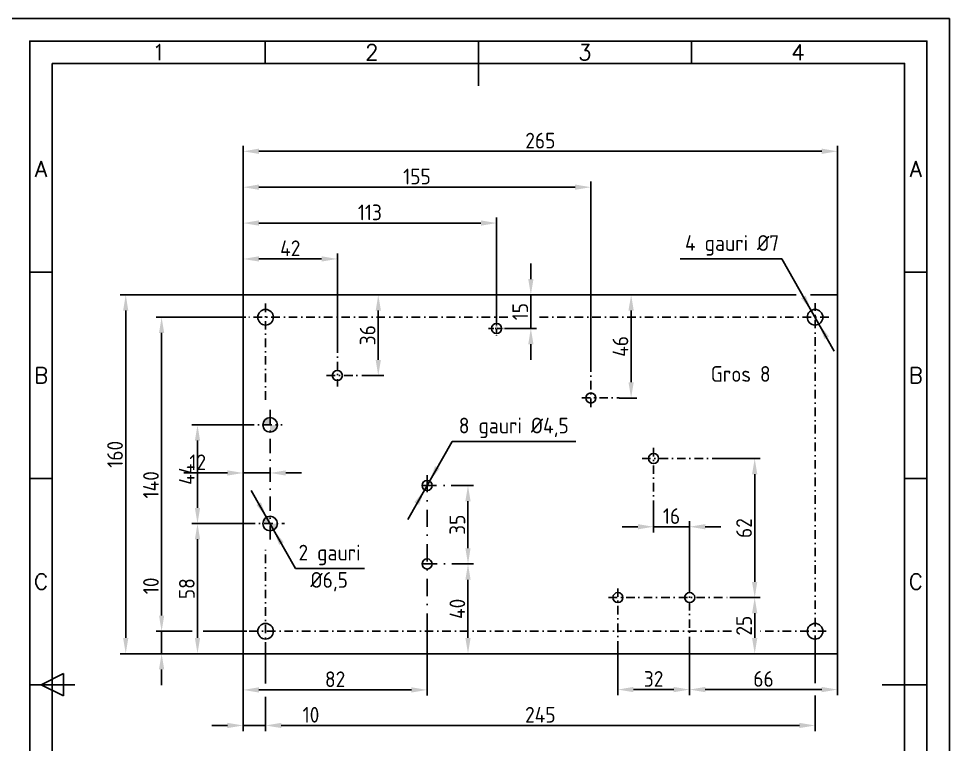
# Model space of a CAD drawing. Header units: millimetres. Extents: x -9 to 621, y 4 to 301.
# Drawn here: x 413.9 to 621.4, y 138.9 to 300.7 of the extents above; entities that cross this region are included whole.
import ezdxf
from ezdxf.enums import TextEntityAlignment as Align

# ---------------------------------------------------------------- set-up
doc = ezdxf.new("R2010")
doc.units = ezdxf.units.MM
for name, pattern in [('ACAD_ISO10W100', [18, 12, -3, 0, -3]), ('DASHDOT', [25.4, 12.7, -6.35, 0, -6.35]), ('DASHDOT2', [12.7, 6.35, -3.175, 0, -3.175])]:
    doc.linetypes.add(name, pattern=pattern)
for name, color, linetype in [('AXE', 1, 'DASHDOT2'), ('COTE', 1, 'DASHDOT2'), ('LIN_GR', 3, 'Continuous')]:
    doc.layers.add(name, color=color, linetype=linetype)
doc.styles.add('ISO', font='SIMPLEX.shx')
doc.styles.add('ISOCPR', font='isocpr.shx')
doc.dimstyles.new('ISO-25', dxfattribs={"dimtxt": 2.5, "dimasz": 2.5, "dimexe": 1.25, "dimexo": 0.625, "dimtad": 1, "dimtxsty": 'Standard', "dimcen": 2.5, "dimadec": 0, "dimazin": 0, "dimtfac": 1, "dimtmove": 0, "dimatfit": 3, "dimfxl": 1, "dimarcsym": 0})

# ---------------------------------------------------------------- blocks, each defined once
blk = doc.blocks.new('*D15')
at = {"layer": 'COTE', "color": 1, "linetype": 'Continuous', "transparency": 16777216}
for p, q in [((563.5, 161.9), (563.5, 149.87)), ((596.5, 159.12), (596.5, 149.87)), ((593, 151.12), (567, 151.12))]:
    blk.add_line(p, q, dxfattribs=at)
for points in [[(567, 151.71), (567, 150.54), (563.5, 151.12)], [(593, 151.71), (593, 150.54), (596.5, 151.12)]]:
    blk.add_solid(points, dxfattribs=at)
at = {"layer": 'Defpoints', "color": 0, "linetype": 'Continuous', "transparency": 16777216}
for p in [(563.5, 161.9), (596.5, 159.12), (563.5, 151.12)]:
    blk.add_point(p, dxfattribs=at)
at = {"layer": 'COTE', "color": 1, "linetype": 'Continuous', "transparency": 16777216, "insert": (580, 153.5), "char_height": 3.5, "attachment_point": 5, "style": 'ISOCPR'}
blk.add_mtext('66', dxfattribs=at)
blk = doc.blocks.new('*D16')
at = {"layer": 'COTE', "color": 1, "linetype": 'Continuous', "transparency": 16777216}
for p, q in [((469, 149.5), (469, 141.87)), ((591.5, 149.77), (591.5, 141.87)), ((472.5, 143.12), (588, 143.12))]:
    blk.add_line(p, q, dxfattribs=at)
for points in [[(472.5, 143.71), (472.5, 142.54), (469, 143.12)], [(588, 143.71), (588, 142.54), (591.5, 143.12)]]:
    blk.add_solid(points, dxfattribs=at)
at = {"layer": 'Defpoints', "color": 0, "linetype": 'Continuous', "transparency": 16777216}
for p in [(469, 149.5), (591.5, 149.77), (591.5, 143.12)]:
    blk.add_point(p, dxfattribs=at)
at = {"layer": 'COTE', "color": 1, "linetype": 'Continuous', "transparency": 16777216, "insert": (530.25, 145.5), "char_height": 3.5, "attachment_point": 5, "style": 'ISOCPR'}
blk.add_mtext('245', dxfattribs=at)
blk = doc.blocks.new('*D17')
at = {"layer": 'COTE', "color": 1, "linetype": 'Continuous', "transparency": 16777216}
for p, q in [((464, 239.12), (464, 272.37)), ((596.5, 239.12), (596.5, 272.37)), ((467.5, 271.12), (593, 271.12))]:
    blk.add_line(p, q, dxfattribs=at)
for points in [[(467.5, 271.71), (467.5, 270.54), (464, 271.12)], [(593, 271.71), (593, 270.54), (596.5, 271.12)]]:
    blk.add_solid(points, dxfattribs=at)
at = {"layer": 'Defpoints', "color": 0, "linetype": 'Continuous', "transparency": 16777216}
for p in [(596.5, 271.12), (464, 239.12), (596.5, 239.12)]:
    blk.add_point(p, dxfattribs=at)
at = {"layer": 'COTE', "color": 1, "linetype": 'Continuous', "transparency": 16777216, "insert": (530.25, 273.5), "char_height": 3.5, "attachment_point": 5, "style": 'ISOCPR'}
blk.add_mtext('265', dxfattribs=at)
blk = doc.blocks.new('*D18')
at = {"layer": 'COTE', "color": 1, "linetype": 'Continuous', "transparency": 16777216}
for p, q in [((464, 239.12), (464, 264.37)), ((541.5, 223.84), (541.5, 264.37)), ((467.5, 263.12), (538, 263.12))]:
    blk.add_line(p, q, dxfattribs=at)
for points in [[(467.5, 263.71), (467.5, 262.54), (464, 263.12)], [(538, 263.71), (538, 262.54), (541.5, 263.12)]]:
    blk.add_solid(points, dxfattribs=at)
at = {"layer": 'Defpoints', "color": 0, "linetype": 'Continuous', "transparency": 16777216}
for p in [(541.5, 263.12), (464, 239.12), (541.5, 223.84)]:
    blk.add_point(p, dxfattribs=at)
at = {"layer": 'COTE', "color": 1, "linetype": 'Continuous', "transparency": 16777216, "insert": (502.75, 265.5), "char_height": 3.5, "attachment_point": 5, "style": 'ISOCPR'}
blk.add_mtext('155', dxfattribs=at)
blk = doc.blocks.new('*D19')
at = {"layer": 'COTE', "color": 1, "linetype": 'Continuous', "transparency": 16777216}
for p, q in [((464, 239.12), (464, 256.37)), ((520.5, 233.52), (520.5, 256.37)), ((467.5, 255.12), (517, 255.12))]:
    blk.add_line(p, q, dxfattribs=at)
for points in [[(467.5, 255.71), (467.5, 254.54), (464, 255.12)], [(517, 255.71), (517, 254.54), (520.5, 255.12)]]:
    blk.add_solid(points, dxfattribs=at)
at = {"layer": 'Defpoints', "color": 0, "linetype": 'Continuous', "transparency": 16777216}
for p in [(520.5, 255.12), (464, 239.12), (520.5, 233.52)]:
    blk.add_point(p, dxfattribs=at)
at = {"layer": 'COTE', "color": 1, "linetype": 'Continuous', "transparency": 16777216, "insert": (492.25, 257.5), "char_height": 3.5, "attachment_point": 5, "style": 'ISOCPR'}
blk.add_mtext('113', dxfattribs=at)
blk = doc.blocks.new('*D20')
at = {"layer": 'COTE', "color": 1, "linetype": 'Continuous', "transparency": 16777216}
for p, q in [((464, 239.12), (464, 248.37)), ((481.5, 247.12), (467.5, 247.12)), ((485, 228.11), (485, 248.37))]:
    blk.add_line(p, q, dxfattribs=at)
for points in [[(467.5, 247.71), (467.5, 246.54), (464, 247.12)], [(481.5, 247.71), (481.5, 246.54), (485, 247.12)]]:
    blk.add_solid(points, dxfattribs=at)
at = {"layer": 'Defpoints', "color": 0, "linetype": 'Continuous', "transparency": 16777216}
for p in [(464, 247.12), (464, 239.12), (485, 228.11)]:
    blk.add_point(p, dxfattribs=at)
at = {"layer": 'COTE', "color": 1, "linetype": 'Continuous', "transparency": 16777216, "insert": (474.5, 249.5), "char_height": 3.5, "attachment_point": 5, "style": 'ISOCPR'}
blk.add_mtext('42', dxfattribs=at)
blk = doc.blocks.new('*D21')
at = {"layer": 'COTE', "color": 1, "linetype": 'Continuous', "transparency": 16777216}
for p, q in [((505, 166.2), (505, 149.8)), ((464, 159.12), (464, 149.8)), ((467.5, 151.05), (501.5, 151.05))]:
    blk.add_line(p, q, dxfattribs=at)
for points in [[(467.5, 151.63), (467.5, 150.46), (464, 151.05)], [(501.5, 151.63), (501.5, 150.46), (505, 151.05)]]:
    blk.add_solid(points, dxfattribs=at)
at = {"layer": 'Defpoints', "color": 0, "linetype": 'Continuous', "transparency": 16777216}
for p in [(505, 166.2), (464, 159.12), (505, 151.05)]:
    blk.add_point(p, dxfattribs=at)
at = {"layer": 'COTE', "color": 1, "linetype": 'Continuous', "transparency": 16777216, "insert": (484.5, 153.42), "char_height": 3.5, "attachment_point": 5, "style": 'ISOCPR'}
blk.add_mtext('82', dxfattribs=at)
blk = doc.blocks.new('*D22')
at = {"layer": 'COTE', "color": 1, "linetype": 'Continuous', "transparency": 16777216}
for p, q in [((460.5, 199.41), (450.75, 199.41)), ((464, 199.03), (464, 200.66)), ((470, 199.41), (464, 199.41)), ((470, 199.03), (470, 200.66)), ((473.5, 199.41), (477, 199.41))]:
    blk.add_line(p, q, dxfattribs=at)
for points in [[(460.5, 199.99), (460.5, 198.83), (464, 199.41)], [(473.5, 199.99), (473.5, 198.83), (470, 199.41)]]:
    blk.add_solid(points, dxfattribs=at)
at = {"layer": 'Defpoints', "color": 0, "linetype": 'Continuous', "transparency": 16777216}
for p in [(464, 199.41), (464, 199.03), (470, 199.03)]:
    blk.add_point(p, dxfattribs=at)
at = {"layer": 'COTE', "color": 1, "linetype": 'Continuous', "transparency": 16777216, "insert": (453.87, 201.79), "char_height": 3.5, "attachment_point": 5, "style": 'ISOCPR'}
blk.add_mtext('12', dxfattribs=at)
blk = doc.blocks.new('*D23')
at = {"layer": 'COTE', "color": 1, "linetype": 'Continuous', "transparency": 16777216}
for p, q in [((464, 159.12), (464, 141.87)), ((469, 149.5), (469, 141.87)), ((460.5, 143.12), (457, 143.12)), ((464, 143.12), (469, 143.12)), ((472.5, 143.12), (482.25, 143.12))]:
    blk.add_line(p, q, dxfattribs=at)
for points in [[(460.5, 143.71), (460.5, 142.54), (464, 143.12)], [(472.5, 143.71), (472.5, 142.54), (469, 143.12)]]:
    blk.add_solid(points, dxfattribs=at)
at = {"layer": 'Defpoints', "color": 0, "linetype": 'Continuous', "transparency": 16777216}
for p in [(464, 159.12), (469, 149.5), (469, 143.12)]:
    blk.add_point(p, dxfattribs=at)
at = {"layer": 'COTE', "color": 1, "linetype": 'Continuous', "transparency": 16777216, "insert": (479.12, 145.5), "char_height": 3.5, "attachment_point": 5, "style": 'ISOCPR'}
blk.add_mtext('10', dxfattribs=at)
blk = doc.blocks.new('*D24')
at = {"layer": 'COTE', "color": 1, "linetype": 'Continuous', "transparency": 16777216}
for p, q in [((464, 239.12), (436.57, 239.12)), ((437.82, 162.62), (437.82, 235.62)), ((456, 159.12), (436.57, 159.12))]:
    blk.add_line(p, q, dxfattribs=at)
for points in [[(437.24, 235.62), (438.4, 235.62), (437.82, 239.12)], [(437.24, 162.62), (438.4, 162.62), (437.82, 159.12)]]:
    blk.add_solid(points, dxfattribs=at)
at = {"layer": 'Defpoints', "color": 0, "linetype": 'Continuous', "transparency": 16777216}
for p in [(437.82, 239.12), (464, 239.12), (456, 159.12)]:
    blk.add_point(p, dxfattribs=at)
at = {"layer": 'COTE', "color": 1, "linetype": 'Continuous', "transparency": 16777216, "insert": (435.44, 203.57), "char_height": 3.5, "attachment_point": 5, "rotation": 90, "style": 'ISOCPR'}
blk.add_mtext('160', dxfattribs=at)
blk = doc.blocks.new('*D25')
at = {"layer": 'COTE', "color": 1, "linetype": 'Continuous', "transparency": 16777216}
for p, q in [((464.6, 234.12), (444.57, 234.12)), ((445.82, 167.62), (445.82, 230.62)), ((452.61, 164.12), (444.57, 164.12))]:
    blk.add_line(p, q, dxfattribs=at)
for points in [[(445.24, 230.62), (446.4, 230.62), (445.82, 234.12)], [(445.24, 167.62), (446.4, 167.62), (445.82, 164.12)]]:
    blk.add_solid(points, dxfattribs=at)
at = {"layer": 'Defpoints', "color": 0, "linetype": 'Continuous', "transparency": 16777216}
for p in [(445.82, 234.12), (464.6, 234.12), (452.61, 164.12)]:
    blk.add_point(p, dxfattribs=at)
at = {"layer": 'COTE', "color": 1, "linetype": 'Continuous', "transparency": 16777216, "insert": (443.44, 196.77), "char_height": 3.5, "attachment_point": 5, "rotation": 90, "style": 'ISOCPR'}
blk.add_mtext('140', dxfattribs=at)
blk = doc.blocks.new('*D26')
at = {"layer": 'COTE', "color": 1, "linetype": 'Continuous', "transparency": 16777216}
for p, q in [((464.79, 188.12), (452.57, 188.12)), ((453.82, 162.62), (453.82, 184.62)), ((464, 159.12), (452.57, 159.12))]:
    blk.add_line(p, q, dxfattribs=at)
for points in [[(453.24, 184.62), (454.4, 184.62), (453.82, 188.12)], [(453.24, 162.62), (454.4, 162.62), (453.82, 159.12)]]:
    blk.add_solid(points, dxfattribs=at)
at = {"layer": 'Defpoints', "color": 0, "linetype": 'Continuous', "transparency": 16777216}
for p in [(453.82, 188.12), (464.79, 188.12), (464, 159.12)]:
    blk.add_point(p, dxfattribs=at)
at = {"layer": 'COTE', "color": 1, "linetype": 'Continuous', "transparency": 16777216, "insert": (451.44, 173.62), "char_height": 3.5, "attachment_point": 5, "rotation": 90, "style": 'ISOCPR'}
blk.add_mtext('58', dxfattribs=at)
blk = doc.blocks.new('*D27')
at = {"layer": 'COTE', "color": 1, "linetype": 'Continuous', "transparency": 16777216}
for p, q in [((445.82, 167.62), (445.82, 177.37)), ((452.61, 164.12), (444.57, 164.12)), ((445.82, 159.12), (445.82, 164.12)), ((456, 159.12), (444.57, 159.12)), ((445.82, 155.62), (445.82, 152.12))]:
    blk.add_line(p, q, dxfattribs=at)
for points in [[(445.24, 167.62), (446.4, 167.62), (445.82, 164.12)], [(445.24, 155.62), (446.4, 155.62), (445.82, 159.12)]]:
    blk.add_solid(points, dxfattribs=at)
at = {"layer": 'Defpoints', "color": 0, "linetype": 'Continuous', "transparency": 16777216}
for p in [(445.82, 164.12), (452.61, 164.12), (456, 159.12)]:
    blk.add_point(p, dxfattribs=at)
at = {"layer": 'COTE', "color": 1, "linetype": 'Continuous', "transparency": 16777216, "insert": (443.44, 174.25), "char_height": 3.5, "attachment_point": 5, "rotation": 90, "style": 'ISOCPR'}
blk.add_mtext('10', dxfattribs=at)
blk = doc.blocks.new('*D28')
at = {"layer": 'COTE', "color": 1, "linetype": 'Continuous', "transparency": 16777216}
for p, q in [((464.57, 210.12), (452.57, 210.12)), ((453.82, 191.62), (453.82, 206.62)), ((464.79, 188.12), (452.57, 188.12))]:
    blk.add_line(p, q, dxfattribs=at)
for points in [[(453.24, 206.62), (454.4, 206.62), (453.82, 210.12)], [(453.24, 191.62), (454.4, 191.62), (453.82, 188.12)]]:
    blk.add_solid(points, dxfattribs=at)
at = {"layer": 'Defpoints', "color": 0, "linetype": 'Continuous', "transparency": 16777216}
for p in [(453.82, 210.12), (464.57, 210.12), (464.79, 188.12)]:
    blk.add_point(p, dxfattribs=at)
at = {"layer": 'COTE', "color": 1, "linetype": 'Continuous', "transparency": 16777216, "insert": (451.44, 199.12), "char_height": 3.5, "attachment_point": 5, "rotation": 90, "style": 'ISOCPR'}
blk.add_mtext('44', dxfattribs=at)
blk = doc.blocks.new('*D29')
at = {"layer": 'COTE', "color": 1, "linetype": 'Continuous', "transparency": 16777216}
for p, q in [((549.33, 239.12), (551.74, 239.12)), ((550.49, 219.62), (550.49, 235.62)), ((547.8, 216.12), (551.74, 216.12))]:
    blk.add_line(p, q, dxfattribs=at)
for points in [[(549.9, 235.62), (551.07, 235.62), (550.49, 239.12)], [(549.9, 219.62), (551.07, 219.62), (550.49, 216.12)]]:
    blk.add_solid(points, dxfattribs=at)
at = {"layer": 'Defpoints', "color": 0, "linetype": 'Continuous', "transparency": 16777216}
for p in [(549.33, 239.12), (550.49, 239.12), (547.8, 216.12)]:
    blk.add_point(p, dxfattribs=at)
at = {"layer": 'COTE', "color": 1, "linetype": 'Continuous', "transparency": 16777216, "insert": (548.11, 227.62), "char_height": 3.5, "attachment_point": 5, "rotation": 90, "style": 'ISOCPR'}
blk.add_mtext('46', dxfattribs=at)
blk = doc.blocks.new('*D30')
at = {"layer": 'COTE', "color": 1, "linetype": 'Continuous', "transparency": 16777216}
for p, q in [((493.09, 239.12), (495.37, 239.12)), ((494.12, 224.62), (494.12, 235.62)), ((491.52, 221.12), (495.37, 221.12))]:
    blk.add_line(p, q, dxfattribs=at)
for points in [[(493.54, 235.62), (494.71, 235.62), (494.12, 239.12)], [(493.54, 224.62), (494.71, 224.62), (494.12, 221.12)]]:
    blk.add_solid(points, dxfattribs=at)
at = {"layer": 'Defpoints', "color": 0, "linetype": 'Continuous', "transparency": 16777216}
for p in [(493.09, 239.12), (494.12, 239.12), (491.52, 221.12)]:
    blk.add_point(p, dxfattribs=at)
at = {"layer": 'COTE', "color": 1, "linetype": 'Continuous', "transparency": 16777216, "insert": (491.75, 230.12), "char_height": 3.5, "attachment_point": 5, "rotation": 90, "style": 'ISOCPR'}
blk.add_mtext('36', dxfattribs=at)
blk = doc.blocks.new('*D31')
at = {"layer": 'COTE', "color": 1, "linetype": 'Continuous', "transparency": 16777216}
for p, q in [((513.57, 196.62), (515.37, 196.62)), ((514.12, 182.62), (514.12, 193.12)), ((513.67, 179.12), (515.37, 179.12))]:
    blk.add_line(p, q, dxfattribs=at)
for points in [[(513.54, 193.12), (514.7, 193.12), (514.12, 196.62)], [(513.54, 182.62), (514.7, 182.62), (514.12, 179.12)]]:
    blk.add_solid(points, dxfattribs=at)
at = {"layer": 'Defpoints', "color": 0, "linetype": 'Continuous', "transparency": 16777216}
for p in [(513.57, 196.62), (514.12, 196.62), (513.67, 179.12)]:
    blk.add_point(p, dxfattribs=at)
at = {"layer": 'COTE', "color": 1, "linetype": 'Continuous', "transparency": 16777216, "insert": (511.75, 187.87), "char_height": 3.5, "attachment_point": 5, "rotation": 90, "style": 'ISOCPR'}
blk.add_mtext('35', dxfattribs=at)
blk = doc.blocks.new('*D32')
at = {"layer": 'COTE', "color": 1, "linetype": 'Continuous', "transparency": 16777216}
for p, q in [((513.67, 179.12), (515.37, 179.12)), ((514.12, 162.62), (514.12, 175.62)), ((512.95, 159.12), (515.37, 159.12))]:
    blk.add_line(p, q, dxfattribs=at)
for points in [[(513.54, 175.62), (514.7, 175.62), (514.12, 179.12)], [(513.54, 162.62), (514.7, 162.62), (514.12, 159.12)]]:
    blk.add_solid(points, dxfattribs=at)
at = {"layer": 'Defpoints', "color": 0, "linetype": 'Continuous', "transparency": 16777216}
for p in [(513.67, 179.12), (514.12, 179.12), (512.95, 159.12)]:
    blk.add_point(p, dxfattribs=at)
at = {"layer": 'COTE', "color": 1, "linetype": 'Continuous', "transparency": 16777216, "insert": (511.75, 169.12), "char_height": 3.5, "attachment_point": 5, "rotation": 90, "style": 'ISOCPR'}
blk.add_mtext('40', dxfattribs=at)
blk = doc.blocks.new('*D33')
at = {"layer": 'COTE', "color": 1, "linetype": 'Continuous', "transparency": 16777216}
for p, q in [((555.5, 193.11), (555.5, 186.17)), ((552, 187.42), (548.5, 187.42)), ((563.5, 187.42), (555.5, 187.42)), ((563.5, 174.6), (563.5, 188.67)), ((567, 187.42), (570.5, 187.42))]:
    blk.add_line(p, q, dxfattribs=at)
for points in [[(552, 188), (552, 186.84), (555.5, 187.42)], [(567, 188), (567, 186.84), (563.5, 187.42)]]:
    blk.add_solid(points, dxfattribs=at)
at = {"layer": 'Defpoints', "color": 0, "linetype": 'Continuous', "transparency": 16777216}
for p in [(555.5, 193.11), (555.5, 187.42), (563.5, 174.6)]:
    blk.add_point(p, dxfattribs=at)
at = {"layer": 'COTE', "color": 1, "linetype": 'Continuous', "transparency": 16777216, "insert": (559.5, 189.79), "char_height": 3.5, "attachment_point": 5, "style": 'ISOCPR'}
blk.add_mtext('16', dxfattribs=at)
blk = doc.blocks.new('*D34')
at = {"layer": 'COTE', "color": 1, "linetype": 'Continuous', "transparency": 16777216}
for p, q in [((569.01, 202.62), (579.29, 202.62)), ((578.04, 199.12), (578.04, 175.12)), ((572.8, 171.62), (579.29, 171.62))]:
    blk.add_line(p, q, dxfattribs=at)
for points in [[(577.45, 199.12), (578.62, 199.12), (578.04, 202.62)], [(577.45, 175.12), (578.62, 175.12), (578.04, 171.62)]]:
    blk.add_solid(points, dxfattribs=at)
at = {"layer": 'Defpoints', "color": 0, "linetype": 'Continuous', "transparency": 16777216}
for p in [(569.01, 202.62), (572.8, 171.62), (578.04, 171.62)]:
    blk.add_point(p, dxfattribs=at)
at = {"layer": 'COTE', "color": 1, "linetype": 'Continuous', "transparency": 16777216, "insert": (575.66, 187.12), "char_height": 3.5, "attachment_point": 5, "rotation": 90, "style": 'ISOCPR'}
blk.add_mtext('62', dxfattribs=at)
blk = doc.blocks.new('*D35')
at = {"layer": 'COTE', "color": 1, "linetype": 'Continuous', "transparency": 16777216}
for p, q in [((563.5, 161.9), (563.5, 149.87)), ((547.5, 161.73), (547.5, 149.87)), ((551, 151.12), (560, 151.12))]:
    blk.add_line(p, q, dxfattribs=at)
for points in [[(551, 151.71), (551, 150.54), (547.5, 151.12)], [(560, 151.71), (560, 150.54), (563.5, 151.12)]]:
    blk.add_solid(points, dxfattribs=at)
at = {"layer": 'Defpoints', "color": 0, "linetype": 'Continuous', "transparency": 16777216}
for p in [(563.5, 161.9), (547.5, 161.73), (563.5, 151.12)]:
    blk.add_point(p, dxfattribs=at)
at = {"layer": 'COTE', "color": 1, "linetype": 'Continuous', "transparency": 16777216, "insert": (555.5, 153.5), "char_height": 3.5, "attachment_point": 5, "style": 'ISOCPR'}
blk.add_mtext('32', dxfattribs=at)
blk = doc.blocks.new('*D36')
at = {"layer": 'COTE', "color": 1, "linetype": 'Continuous', "transparency": 16777216}
for p, q in [((572.47, 171.62), (579.29, 171.62)), ((578.04, 168.12), (578.04, 162.62)), ((576.75, 159.12), (579.29, 159.12))]:
    blk.add_line(p, q, dxfattribs=at)
for points in [[(577.45, 168.12), (578.62, 168.12), (578.04, 171.62)], [(577.45, 162.62), (578.62, 162.62), (578.04, 159.12)]]:
    blk.add_solid(points, dxfattribs=at)
at = {"layer": 'Defpoints', "color": 0, "linetype": 'Continuous', "transparency": 16777216}
for p in [(572.47, 171.62), (576.75, 159.12), (578.04, 159.12)]:
    blk.add_point(p, dxfattribs=at)
at = {"layer": 'COTE', "color": 1, "linetype": 'Continuous', "transparency": 16777216, "insert": (575.66, 165.37), "char_height": 3.5, "attachment_point": 5, "rotation": 90, "style": 'ISOCPR'}
blk.add_mtext('25', dxfattribs=at)
blk = doc.blocks.new('*D37')
at = {"layer": 'COTE', "color": 1, "linetype": 'Continuous', "transparency": 16777216}
for p, q in [((528.13, 242.62), (528.13, 246.12)), ((527.67, 239.12), (529.38, 239.12)), ((528.13, 231.62), (528.13, 239.12)), ((522.32, 231.62), (529.38, 231.62)), ((528.13, 228.12), (528.13, 224.62))]:
    blk.add_line(p, q, dxfattribs=at)
for points in [[(527.55, 242.62), (528.72, 242.62), (528.13, 239.12)], [(527.55, 228.12), (528.72, 228.12), (528.13, 231.62)]]:
    blk.add_solid(points, dxfattribs=at)
at = {"layer": 'Defpoints', "color": 0, "linetype": 'Continuous', "transparency": 16777216}
for p in [(527.67, 239.12), (528.13, 239.12), (522.32, 231.62)]:
    blk.add_point(p, dxfattribs=at)
at = {"layer": 'COTE', "color": 1, "linetype": 'Continuous', "transparency": 16777216, "insert": (525.76, 235.37), "char_height": 3.5, "attachment_point": 5, "rotation": 90, "style": 'ISOCPR'}
blk.add_mtext('15', dxfattribs=at)

msp = doc.modelspace()

# ---------------------------------------------------------------- hatches: boundary and pattern name
at = {"layer": 'COTE', "linetype": 'Continuous'}
h = msp.add_hatch(color=2, dxfattribs=at)
h.paths.add_polyline_path([(469.9959, 211.7487, 0.41420801), (468.3709, 210.1237), (469.996, 210.1237)])
h.paths.add_polyline_path([(469.996, 210.1237), (469.9962, 208.4987, 0.41417123), (471.6209, 210.1237)])
h.paths.add_polyline_path([(469.8602, 188.1237), (469.0916, 189.4739, 0.250196), (468.3709, 188.1237)])
h.paths.add_polyline_path([(469.8602, 188.1237), (469.9978, 188.1237), (469.9977, 189.7487, 0.1488938), (469.0916, 189.4739)])
h.paths.add_polyline_path([(471.6209, 188.1237), (469.9978, 188.1237), (469.9978, 187.882), (470.6953, 186.6569, 0.28915331)])
h.paths.add_polyline_path([(469.9978, 187.882), (469.998, 186.4987, 0.11136703), (470.6953, 186.6569)])

# ---------------------------------------------------------------- linework, layer by layer
at = {"color": 70}
for p, q in [((468.9402, 290.6983), (468.9402, 295.6983)), ((516.4402, 285.6983), (516.4402, 295.6983)), ((563.9402, 290.6983), (563.9402, 295.6983)), ((421.4402, 244.1983), (416.4402, 244.1983)), ((616.4402, 244.1983), (611.4402, 244.1983)), ((421.4402, 198.1983), (416.4402, 198.1983)), ((616.4402, 198.1983), (611.4402, 198.1983)), ((418.9402, 152.1983), (423.9402, 154.6983)), ((423.9402, 154.6983), (423.9402, 149.6983)), ((416.4402, 152.1983), (426.4402, 152.1983)), ((423.9402, 149.6983), (418.9402, 152.1983)), ((606.4402, 152.1983), (616.4402, 152.1983))]:
    msp.add_line(p, q, dxfattribs=at)
at = {"color": 1}
for p, q in [((584.0841, 247.1237), (561.4346, 247.1237)), ((584.0841, 247.1237), (595.7868, 226.5664)), ((510.5824, 206.4359), (500.6944, 189.0664)), ((538.1469, 206.4359), (510.5824, 206.4359)), ((475.6953, 178.112), (465.8073, 195.4815)), ((491.0742, 178.112), (475.6953, 178.112))]:
    msp.add_line(p, q, dxfattribs=at)
at = {"color": 1, "linetype": 'DASHDOT', "ltscale": 0.15}
for p, q in [((468.9966, 215.7371), (468.9966, 237.81)), ((591.4966, 161.2793), (591.4966, 237.2741)), ((522.9818, 234.1237), (464.5982, 234.1237)), ((594.5325, 234.1237), (529.2341, 234.1237)), ((484.9964, 228.1066), (484.9975, 218.669)), ((541.4966, 223.8378), (541.4966, 214.089)), ((482.6097, 221.1237), (491.5175, 221.1237)), ((539.502, 216.1237), (547.8013, 216.1237)), ((464.5678, 210.1237), (472.7228, 210.1237)), ((555.4966, 205.0129), (555.4966, 193.1145)), ((552.9219, 202.6237), (569.0124, 202.6237)), ((464.7924, 188.1237), (473.2504, 188.1237)), ((468.9966, 159.7549), (468.9966, 182.6633)), ((563.4966, 174.5983), (563.4966, 161.9046)), ((547.4966, 173.6679), (547.4966, 161.7288)), ((545.4773, 171.6237), (572.8033, 171.6237)), ((572.8477, 164.1237), (464.7843, 164.1237)), ((593.9966, 164.1237), (578.9793, 164.1237))]:
    msp.add_line(p, q, dxfattribs=at)
at = {"color": 1, "linetype": 'ACAD_ISO10W100', "ltscale": 0.1}
for p, q in [((520.4986, 233.5192), (520.4996, 229.8026)), ((518.6984, 231.6237), (522.3178, 231.6237))]:
    msp.add_line(p, q, dxfattribs=at)
at = {"color": 1, "linetype": 'DASHDOT', "ltscale": 0.3}
msp.add_line((504.9966, 198.9478), (504.9966, 166.1968), dxfattribs=at)
at = {"color": 240}
for points in [[(621.4402, 3.6983), (621.4402, 300.6983), (411.4402, 300.6983), (411.4402, 3.6983)], [(616.4402, 8.6983), (616.4402, 295.6983), (416.4402, 295.6983), (416.4402, 8.6983)]]:
    msp.add_lwpolyline(points, close=True, dxfattribs=at)
at = {"color": 70}
msp.add_lwpolyline([(421.4402, 290.6983), (421.4402, 13.6983), (611.4402, 13.6983), (611.4402, 290.6983)], close=True, dxfattribs=at)
at = {"color": 1}
for points in [[(589.3972, 238.9696), (588.3833, 238.3925), (590.6218, 235.6394)], [(594.5918, 229.8447), (593.5779, 229.2675), (592.3533, 232.5978)], [(506.7777, 200.9317), (507.7916, 200.3545), (505.5531, 197.6014)], [(502.2015, 192.8929), (503.2154, 192.3158), (504.44, 195.646)], [(466.9535, 192.289), (467.9674, 192.8662), (469.192, 189.5359)], [(472.0244, 183.3812), (473.0383, 183.9584), (470.7999, 186.7115)]]:
    msp.add_solid(points, dxfattribs=at)
at = {"layer": 'AXE', "color": 1, "linetype": 'DASHDOT2', "ltscale": 0.5}
for p, q in [((469.9958, 213.4832), (469.9981, 184.6144)), ((513.5739, 196.6237), (502.6185, 196.6237)), ((513.6744, 179.1237), (502.588, 179.1237))]:
    msp.add_line(p, q, dxfattribs=at)
at = {"layer": 'COTE', "color": 1, "linetype": 'Continuous'}
for p, q in [((464.7843, 164.1237), (455.0821, 164.1237)), ((591.4966, 161.2793), (591.4966, 152.5331)), ((463.9966, 159.1237), (454.7466, 159.1237)), ((463.9966, 159.1237), (463.9966, 149.7958)), ((468.9966, 159.7549), (468.9966, 152.481))]:
    msp.add_line(p, q, dxfattribs=at)
at = {"layer": 'COTE', "color": 2, "linetype": 'Continuous'}
for centre in [(520.4991, 231.6237), (484.997, 221.1237), (541.4966, 216.1237), (555.4966, 202.6226), (504.9966, 196.6226), (504.9966, 179.1226), (547.5464, 171.6237), (563.5464, 171.6237)]:
    msp.add_circle(centre, 1.125, dxfattribs=at)
at = {"layer": 'COTE', "color": 6, "linetype": 'Continuous'}
for centre in [(469.9959, 210.1237), (469.9959, 188.1237)]:
    msp.add_circle(centre, 1.625, dxfattribs=at)
at = {"layer": 'LIN_GR', "color": 7}
for p, q in [((463.9966, 239.1237), (587.2625, 239.1237)), ((463.9966, 159.1237), (463.9966, 239.1237)), ((590.475, 239.1237), (596.4966, 239.1237)), ((596.4966, 159.1237), (596.4966, 239.1237)), ((463.9966, 159.1237), (596.4966, 159.1237))]:
    msp.add_line(p, q, dxfattribs=at)
for centre in [(468.9966, 234.1237), (591.4966, 234.1237), (468.9966, 164.1237), (591.4966, 164.1237)]:
    msp.add_circle(centre, 1.75, dxfattribs=at)

# ---------------------------------------------------------------- texts
at = {"color": 50, "style": 'ISO'}
for s, p in [('1', (445.1902, 293.1983)), ('2', (492.6902, 293.1983)), ('3', (540.1902, 293.1983)), ('4', (587.6902, 293.1983)), ('A', (418.9402, 267.1983)), ('A', (613.9402, 267.1983)), ('B', (418.9402, 221.1983)), ('B', (613.9402, 221.1983)), ('C', (418.9402, 175.1983)), ('C', (613.9402, 175.1983))]:
    msp.add_text(s, height=3.5, dxfattribs=at).set_placement(p, align=Align.MIDDLE)
at = {"color": 2, "style": 'ISOCPR'}
msp.add_text('Gros 8', height=3.5, dxfattribs=at).set_placement((568.2533, 219.7315))
at = {"color": 1, "char_height": 3.5, "attachment_point": 5, "style": 'ISOCPR'}
for s, insert in [('4 gauri %%c7', (572.999, 250.1435)), ('8 gauri %%c4,5', (524.3303, 209.4557)), ('2 gauri', (483.25, 181.127)), ('%%c6,5', (483.1682, 175.1565))]:
    msp.add_mtext(s, dxfattribs=dict(at, insert=insert))

# ---------------------------------------------------------------- dimensions: what is measured, and where the dimension line sits
at = {"layer": 'COTE', "color": 1, "linetype": 'Continuous'}
for base, p1, p2, picture, middle in [((596.4966, 271.1237), (463.9966, 239.1237), (596.4966, 239.1237), '*D17', (530.2466, 273.4987)), ((541.4966, 263.1237), (463.9966, 239.1237), (541.4966, 223.8378), '*D18', (502.7466, 265.4987)), ((520.4986, 255.1237), (463.9966, 239.1237), (520.4986, 233.5192), '*D19', (492.2476, 257.4987)), ((463.9966, 247.1237), (484.9964, 228.1066), (463.9966, 239.1237), '*D20', (474.4965, 249.4987)), ((463.9966, 199.4114), (469.9969, 199.0289), (463.9966, 199.0289), '*D22', (453.8716, 201.7864)), ((555.4966, 187.4199), (563.4966, 174.5983), (555.4966, 193.1145), '*D33', (559.4966, 189.7949)), ((563.4966, 151.1237), (547.4966, 161.7288), (563.4966, 161.9046), '*D35', (555.4966, 153.4987)), ((563.4966, 151.1237), (596.4966, 159.1237), (563.4966, 161.9046), '*D15', (579.9966, 153.4987)), ((468.9966, 143.1237), (463.9966, 159.1237), (468.9966, 149.5022), '*D23', (479.1216, 145.4987)), ((591.4966, 143.1237), (468.9966, 149.5022), (591.4966, 149.767), '*D16', (530.2466, 145.4987))]:
    dim = msp.add_linear_dim(base=base, p1=p1, p2=p2, dimstyle='ISO-25', override={"dimtxt": 3.5, "dimasz": 3.5, "dimexo": 0, "dimlfac": 2, "dimtxsty": 'ISOCPR', "dimcen": 3.5, "dimclrd": 1, "dimclre": 1, "dimclrt": 1, "dimlwd": -1, "dimlwe": -1}, dxfattribs=at)
    dim.commit()
    dim.dimension.update_dxf_attribs({"geometry": picture, "text_midpoint": middle})
for base, p1, p2, picture, middle in [((528.1343, 239.1237), (522.3178, 231.6237), (527.6658, 239.1237), '*D37', (525.7593, 235.3737)), ((494.122, 239.1237), (491.5175, 221.1237), (493.0861, 239.1237), '*D30', (491.747, 230.1237)), ((550.4875, 239.1237), (547.8013, 216.1237), (549.3256, 239.1237), '*D29', (548.1125, 227.6237)), ((578.0363, 171.6237), (569.0124, 202.6237), (572.8033, 171.6237), '*D34', (575.6613, 187.1237)), ((445.8191, 164.1237), (455.9966, 159.1237), (452.6135, 164.1237), '*D27', (443.4441, 174.2487)), ((578.0363, 159.1237), (572.4724, 171.6237), (576.7485, 159.1237), '*D36', (575.6613, 165.3737))]:
    dim = msp.add_linear_dim(base=base, p1=p1, p2=p2, angle=90, dimstyle='ISO-25', override={"dimtxt": 3.5, "dimasz": 3.5, "dimexo": 0, "dimlfac": 2, "dimtxsty": 'ISOCPR', "dimcen": 3.5, "dimclrd": 1, "dimclre": 1, "dimclrt": 1, "dimlwd": -1, "dimlwe": -1}, dxfattribs=at)
    dim.commit()
    dim.dimension.update_dxf_attribs({"geometry": picture, "text_midpoint": middle})
for base, p1, p2, picture, middle in [((437.8191, 239.1237), (455.9966, 159.1237), (463.9966, 239.1237), '*D24', (437.8191, 203.5717)), ((445.8191, 234.1237), (452.6135, 164.1237), (464.5982, 234.1237), '*D25', (445.8191, 196.7714))]:
    dim = msp.add_linear_dim(base=base, p1=p1, p2=p2, angle=90, dimstyle='ISO-25', override={"dimtxt": 3.5, "dimasz": 3.5, "dimexo": 0, "dimlfac": 2, "dimtxsty": 'ISOCPR', "dimcen": 3.5, "dimclrd": 1, "dimclre": 1, "dimclrt": 1, "dimlwd": -1, "dimlwe": -1}, dxfattribs=at)
    dim.commit()
    dim.dimension.update_dxf_attribs({"geometry": picture, "text_midpoint": middle, "dimtype": 160})
at = {"layer": 'COTE', "color": 2, "linetype": 'Continuous'}
for base, p1, p2, picture, middle in [((453.8191, 210.1237), (464.7924, 188.1237), (464.5678, 210.1237), '*D28', (451.4441, 199.1237)), ((514.1216, 196.6237), (513.6744, 179.1237), (513.5739, 196.6237), '*D31', (511.7466, 187.8737)), ((453.8191, 188.1237), (463.9966, 159.1237), (464.7924, 188.1237), '*D26', (451.4441, 173.6237)), ((514.1216, 179.1237), (512.9485, 159.1237), (513.6744, 179.1237), '*D32', (511.7466, 169.1237))]:
    dim = msp.add_linear_dim(base=base, p1=p1, p2=p2, angle=90, dimstyle='ISO-25', override={"dimtxt": 3.5, "dimasz": 3.5, "dimexo": 0, "dimlfac": 2, "dimtxsty": 'ISOCPR', "dimcen": 3.5, "dimclrd": 1, "dimclre": 1, "dimclrt": 1, "dimlwd": -1, "dimlwe": -1}, dxfattribs=at)
    dim.commit()
    dim.dimension.update_dxf_attribs({"geometry": picture, "text_midpoint": middle})
dim = msp.add_linear_dim(base=(504.9966, 151.0458), p1=(463.9966, 159.1237), p2=(504.9966, 166.1968), dimstyle='ISO-25', override={"dimtxt": 3.5, "dimasz": 3.5, "dimexo": 0, "dimlfac": 2, "dimtxsty": 'ISOCPR', "dimcen": 3.5, "dimclrd": 1, "dimclre": 1, "dimclrt": 1, "dimlwd": -1, "dimlwe": -1}, dxfattribs=at)
dim.commit()
dim.dimension.update_dxf_attribs({"geometry": '*D21', "text_midpoint": (484.4966, 153.4208)})

doc.saveas('drawing.dxf')
